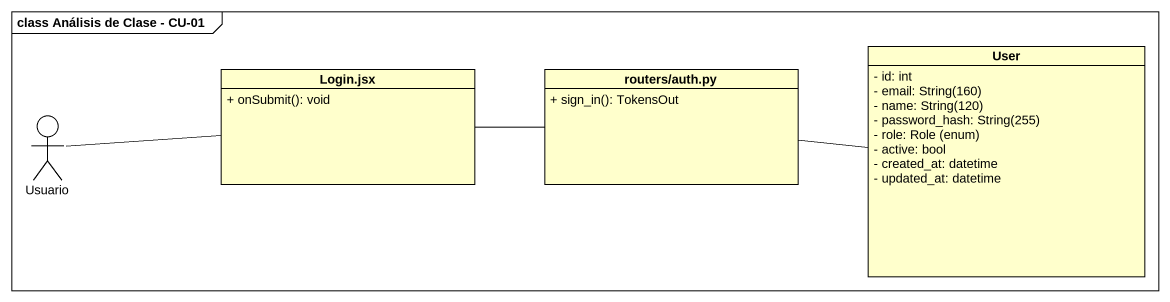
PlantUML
@startuml
mainframe class Análisis de Clase - CU-01
allowmixing
hide circle
hide empty members
skinparam classAttributeIconSize 0
class "Login.jsx" as Login_jsx {
  + onSubmit(): void
}
class "routers/auth.py" as routers_auth_py {
  + sign_in(): TokensOut
}
class User {
  - id: int
  {field} - email: String(160)
  {field} - name: String(120)
  {field} - password_hash: String(255)
  {field} - role: Role (enum)
  - active: bool
  - created_at: datetime
  - updated_at: datetime
}
actor Usuario
Login_jsx -right- routers_auth_py
routers_auth_py -right- User
Usuario -right- Login_jsx
@enduml
